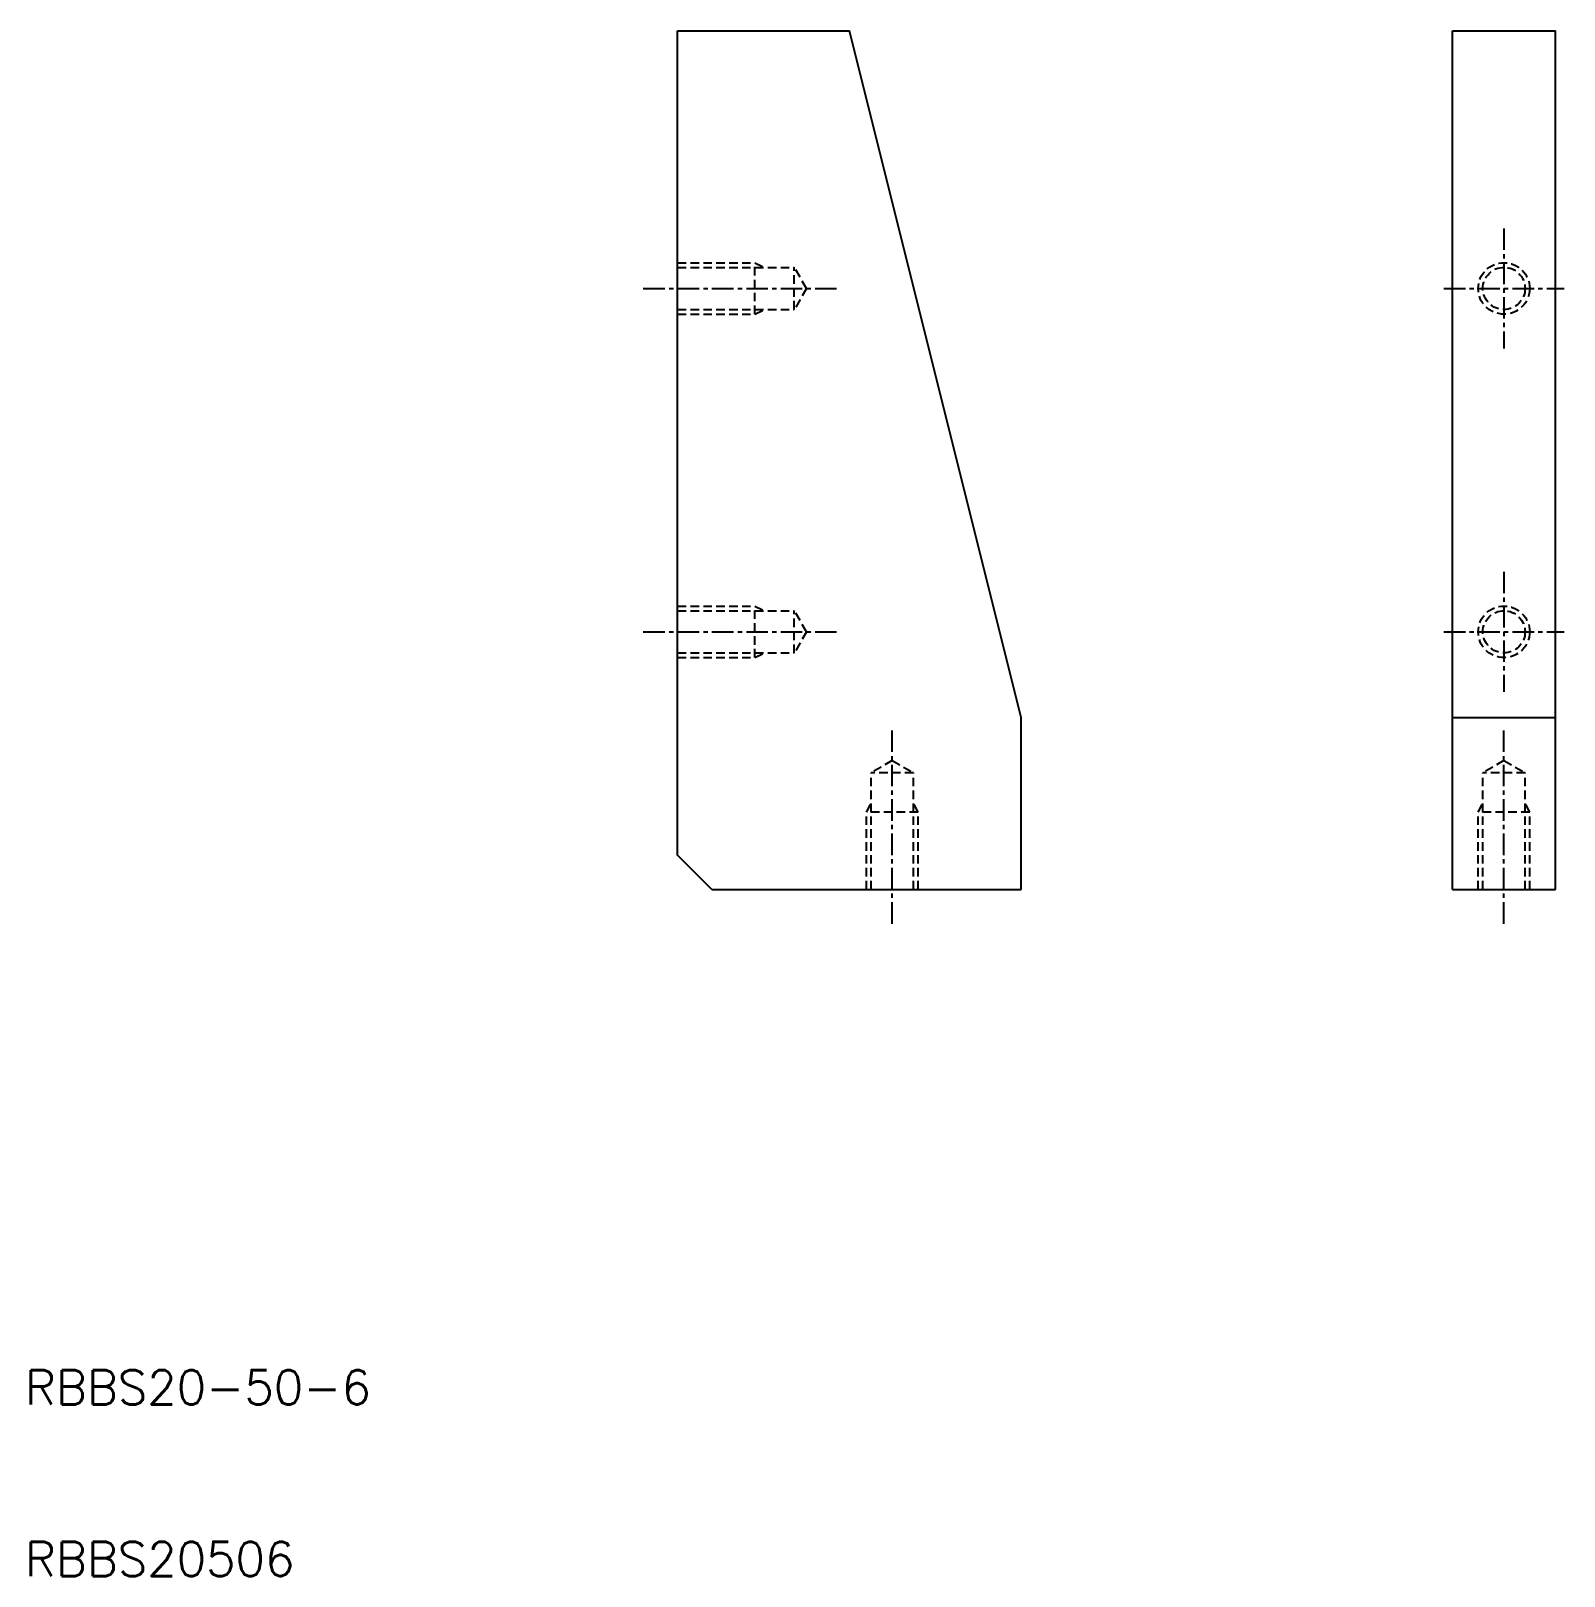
# Model space of a CAD drawing. Extents: x 10.3 to 99.6, y 10 to 100.
import ezdxf

# ---------------------------------------------------------------- set-up
doc = ezdxf.new("R2010")
doc.units = 0
doc.linetypes.add('CENTER', pattern=[2, 1.25, -0.25, 0.25, -0.25])
doc.linetypes.add('DASHED', pattern=[0.75, 0.5, -0.25])
doc.layers.get('0').update_dxf_attribs({"linetype": 'CONTINUOUS'})
doc.layers.add('CENTER', color=1, linetype='CENTER')
doc.styles.get("Standard").update_dxf_attribs({"font": 'txt.shx'})

msp = doc.modelspace()

# ---------------------------------------------------------------- linework, layer by layer
at = {"color": 7, "linetype": 'CONTINUOUS'}
for p, q in [((48, 100), (58, 100)), ((48, 52), (48, 100)), ((68, 60), (58, 100)), ((93.114, 100), (99.114, 100)), ((93.114, 50), (93.114, 100)), ((99.114, 50), (99.114, 100)), ((68, 50), (68, 60)), ((93.114, 60), (99.114, 60)), ((50, 50), (48, 52)), ((50, 50), (68, 50)), ((93.114, 50), (99.114, 50))]:
    msp.add_line(p, q, dxfattribs=at)
at = {"color": 3, "linetype": 'DASHED'}
for p, q in [((48, 86.5), (52.5, 86.5)), ((52.5, 86.5), (53.041, 86.229)), ((52.5, 83.5), (52.5, 86.5)), ((48, 86.229), (54.79, 86.229)), ((54.79, 83.77), (54.79, 86.23)), ((55.5, 85), (54.79, 86.229)), ((55.5, 85), (54.79, 83.77)), ((48, 83.77), (54.79, 83.77)), ((52.5, 83.5), (53.041, 83.77)), ((48, 83.5), (52.5, 83.5)), ((48, 66.5), (52.5, 66.5)), ((48, 66.229), (54.79, 66.229)), ((52.5, 66.5), (53.041, 66.229)), ((52.5, 63.5), (52.5, 66.5)), ((54.79, 63.77), (54.79, 66.23)), ((55.5, 65), (54.79, 66.229)), ((55.5, 65), (54.79, 63.77)), ((48, 63.77), (54.79, 63.77)), ((48, 63.5), (52.5, 63.5)), ((52.5, 63.5), (53.041, 63.77)), ((60.5, 57.5), (59.27, 56.79)), ((61.73, 56.79), (59.27, 56.79)), ((59.27, 50), (59.27, 56.79)), ((60.5, 57.5), (61.729, 56.79)), ((61.729, 50), (61.729, 56.79)), ((96.114, 57.5), (94.884, 56.79)), ((94.884, 50), (94.884, 56.79)), ((97.344, 56.79), (94.884, 56.79)), ((96.114, 57.5), (97.343, 56.79)), ((97.343, 50), (97.343, 56.79)), ((59, 54.5), (59.27, 55.041)), ((62, 54.5), (61.729, 55.041)), ((94.614, 54.5), (94.884, 55.041)), ((97.614, 54.5), (97.343, 55.041)), ((59, 50), (59, 54.5)), ((62, 54.5), (59, 54.5)), ((62, 50), (62, 54.5)), ((94.614, 50), (94.614, 54.5)), ((97.614, 54.5), (94.614, 54.5)), ((97.614, 50), (97.614, 54.5))]:
    msp.add_line(p, q, dxfattribs=at)
for centre, radius in [((96.114, 85), 1.5), ((96.114, 85), 1.23), ((96.114, 65), 1.5), ((96.114, 65), 1.23)]:
    msp.add_circle(centre, radius, dxfattribs=at)
at = {"layer": 'CENTER', "color": 1, "linetype": 'CENTER'}
for p, q in [((96.114, 88.5), (96.114, 81.5)), ((46, 85), (57.5, 85)), ((92.614, 85), (99.614, 85)), ((96.114, 68.5), (96.114, 61.5)), ((46, 65), (57.5, 65)), ((92.614, 65), (99.614, 65)), ((60.5, 48), (60.5, 59.5)), ((96.114, 48), (96.114, 59.5))]:
    msp.add_line(p, q, dxfattribs=at)

# ---------------------------------------------------------------- texts
at = {"color": 7, "linetype": 'CONTINUOUS'}
for s, p in [('RBBS20-50-6 ', (10, 20)), ('RBBS20506 ', (10, 10))]:
    msp.add_text(s, height=2, dxfattribs=at).set_placement(p)

doc.saveas('drawing.dxf')
